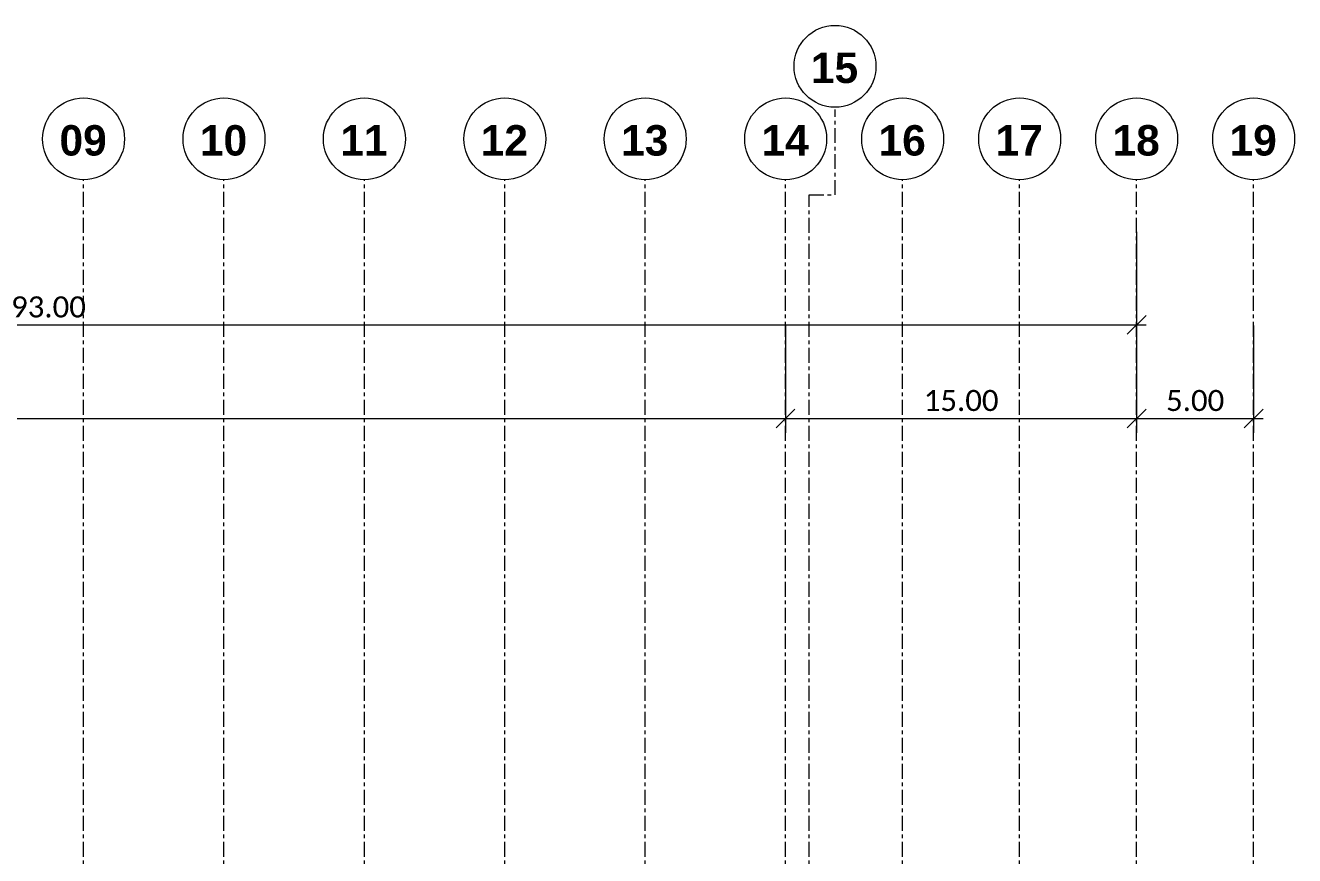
# Model space of a CAD drawing. Header units: metres. Extents: x 1156 to 2335, y -13 to 268.
# Drawn here: x 1284.2 to 1338.5, y 232.8 to 268.3 of the extents above; entities that cross this region are included whole.
import ezdxf

# ---------------------------------------------------------------- set-up
doc = ezdxf.new("R2010")
doc.units = ezdxf.units.M
doc.header["$LTSCALE"] = 0.05
doc.header["$PDMODE"] = 1
doc.linetypes.add('Grid Line', pattern=[0.022225, 0.0127, -0.003175, 0.003175, -0.003175])
doc.layers.get('0').update_dxf_attribs({"lineweight": 0})
doc.layers.get('Defpoints').update_dxf_attribs({"lineweight": 15})
for name, color, linetype, lineweight in [('#COTAS', 7, 'Continuous', 18), ('S-GRID-IDEN', 7, 'Continuous', 5), ('S-GRID-IDEN-1', 7, 'Continuous', 18)]:
    doc.layers.add(name, color=color, linetype=linetype, lineweight=lineweight)
doc.layers.add('S-GRID-1', color=7, linetype='Grid Line', lineweight=5, true_color=0x0080c0)
doc.styles.add('Arial_B', font='arialbd.ttf', dxfattribs={"height": 1.3})
doc.styles.add('Calibri', font='calibri.ttf', dxfattribs={"height": 0.9})
doc.dimstyles.new('_Linear__M_MM_1_8mm', dxfattribs={"dimscale": 0.3048, "dimtxt": 0.9, "dimasz": 2.624672, "dimexe": 2, "dimexo": 0.0625, "dimgap": 1, "dimtad": 1, "dimrnd": 0.001, "dimzin": 0, "dimdsep": 46, "dimtxsty": 'Calibri', "dimblk1": 'OBLIQUE', "dimblk2": 'OBLIQUE', "dimsah": 1, "dimcen": 0.09, "dimdle": 1.312336, "dimclrd": 1, "dimclre": 1, "dimclrt": 1, "dimazin": 0, "dimtfac": 1, "dimtix": 1, "dimtmove": 0, "dimatfit": 3, "dimfxl": 0.1, "dimtvp": 1, "dimtolj": 1, "dimtzin": 0, "dimlwd": 5, "dimlwe": 5, "dimarcsym": 2})

# ---------------------------------------------------------------- blocks, each defined once
blk = doc.blocks.new('Eixo - CABEÇA DE EIXO - PRETO-498843-Térreo Copiar 1')
at = {"layer": 'S-GRID-IDEN-1'}
blk.add_circle((0, 0), 0.0035, dxfattribs=at)
blk = doc.blocks.new('_OBLIQUE')
at = {"color": 0, "linetype": 'ByBlock'}
blk.add_line((-0.5, -0.5), (0.5, 0.5), dxfattribs=at)
blk = doc.blocks.new('*D1176')
at = {"layer": '#COTAS', "color": 1, "lineweight": 5, "transparency": 16777216}
for p, q in [((1238.702, 259.48), (1238.702, 254.889)), ((1331.702, 259.48), (1331.702, 254.889)), ((1238.302, 255.499), (1332.102, 255.499))]:
    blk.add_line(p, q, dxfattribs=at)
at = {"layer": 'Defpoints', "color": 0, "transparency": 16777216}
for p in [(1238.702, 259.499), (1331.702, 259.499), (1331.702, 255.499)]:
    blk.add_point(p, dxfattribs=at)
at = {"layer": '#COTAS', "color": 1, "lineweight": 5, "transparency": 16777216, "xscale": 0.8, "yscale": 0.8, "zscale": 0.8, "rotation": 180}
blk.add_blockref('_OBLIQUE', (1238.702, 255.499), dxfattribs=at)
at = {"layer": '#COTAS', "color": 1, "lineweight": 5, "transparency": 16777216, "xscale": 0.8, "yscale": 0.8, "zscale": 0.8}
blk.add_blockref('_OBLIQUE', (1331.702, 255.499), dxfattribs=at)
at = {"layer": '#COTAS', "color": 1, "transparency": 16777216, "insert": (1285.202, 256.265), "char_height": 0.9, "width": 3.87808, "attachment_point": 5, "style": 'Calibri'}
blk.add_mtext('\\A1;93.00', dxfattribs=at)
blk = doc.blocks.new('*D1184')
at = {"layer": '#COTAS', "color": 1, "lineweight": 5, "transparency": 16777216}
for p, q in [((1238.702, 255.48), (1238.702, 250.889)), ((1316.702, 255.48), (1316.702, 250.889)), ((1238.302, 251.499), (1317.102, 251.499))]:
    blk.add_line(p, q, dxfattribs=at)
at = {"layer": 'Defpoints', "color": 0, "transparency": 16777216}
for p in [(1238.702, 255.499), (1316.702, 255.499), (1316.702, 251.499)]:
    blk.add_point(p, dxfattribs=at)
at = {"layer": '#COTAS', "color": 1, "lineweight": 5, "transparency": 16777216, "xscale": 0.8, "yscale": 0.8, "zscale": 0.8, "rotation": 180}
blk.add_blockref('_OBLIQUE', (1238.702, 251.499), dxfattribs=at)
at = {"layer": '#COTAS', "color": 1, "lineweight": 5, "transparency": 16777216, "xscale": 0.8, "yscale": 0.8, "zscale": 0.8}
blk.add_blockref('_OBLIQUE', (1316.702, 251.499), dxfattribs=at)
at = {"layer": '#COTAS', "color": 1, "transparency": 16777216, "insert": (1277.702, 252.265), "char_height": 0.9, "width": 3.87808, "attachment_point": 5, "style": 'Calibri'}
blk.add_mtext('\\A1;78.00', dxfattribs=at)
blk = doc.blocks.new('*D1185')
at = {"layer": '#COTAS', "color": 1, "lineweight": 5, "transparency": 16777216}
for p, q in [((1316.702, 255.48), (1316.702, 250.889)), ((1331.702, 255.48), (1331.702, 250.889)), ((1316.302, 251.499), (1332.102, 251.499))]:
    blk.add_line(p, q, dxfattribs=at)
at = {"layer": 'Defpoints', "color": 0, "transparency": 16777216}
for p in [(1316.702, 255.499), (1331.702, 255.499), (1331.702, 251.499)]:
    blk.add_point(p, dxfattribs=at)
at = {"layer": '#COTAS', "color": 1, "lineweight": 5, "transparency": 16777216, "xscale": 0.8, "yscale": 0.8, "zscale": 0.8, "rotation": 180}
blk.add_blockref('_OBLIQUE', (1316.702, 251.499), dxfattribs=at)
at = {"layer": '#COTAS', "color": 1, "lineweight": 5, "transparency": 16777216, "xscale": 0.8, "yscale": 0.8, "zscale": 0.8}
blk.add_blockref('_OBLIQUE', (1331.702, 251.499), dxfattribs=at)
at = {"layer": '#COTAS', "color": 1, "transparency": 16777216, "insert": (1324.202, 252.265), "char_height": 0.9, "width": 3.87808, "attachment_point": 5, "style": 'Calibri'}
blk.add_mtext('\\A1;15.00', dxfattribs=at)
blk = doc.blocks.new('*D1186')
at = {"layer": '#COTAS', "color": 1, "lineweight": 5, "transparency": 16777216}
for p, q in [((1331.702, 255.48), (1331.702, 250.889)), ((1336.702, 255.48), (1336.702, 250.889)), ((1331.302, 251.499), (1337.102, 251.499))]:
    blk.add_line(p, q, dxfattribs=at)
at = {"layer": 'Defpoints', "color": 0, "transparency": 16777216}
for p in [(1331.702, 255.499), (1336.702, 255.499), (1336.702, 251.499)]:
    blk.add_point(p, dxfattribs=at)
at = {"layer": '#COTAS', "color": 1, "lineweight": 5, "transparency": 16777216, "xscale": 0.8, "yscale": 0.8, "zscale": 0.8, "rotation": 180}
blk.add_blockref('_OBLIQUE', (1331.702, 251.499), dxfattribs=at)
at = {"layer": '#COTAS', "color": 1, "lineweight": 5, "transparency": 16777216, "xscale": 0.8, "yscale": 0.8, "zscale": 0.8}
blk.add_blockref('_OBLIQUE', (1336.702, 251.499), dxfattribs=at)
at = {"layer": '#COTAS', "color": 1, "transparency": 16777216, "insert": (1334.202, 252.265), "char_height": 0.9, "width": 3.01346, "attachment_point": 5, "style": 'Calibri'}
blk.add_mtext('\\A1;5.00', dxfattribs=at)

msp = doc.modelspace()

# ---------------------------------------------------------------- linework, layer by layer
at = {"layer": 'S-GRID-1', "ltscale": 1000}
for p, q in [((1318.812, 261.055, 1.567), (1318.812, 264.716, 1.567)), ((1286.702, 138.31, 1.567), (1286.702, 261.704, 1.567)), ((1292.702, 138.31, 1.567), (1292.702, 261.704, 1.567)), ((1298.702, 138.31, 1.567), (1298.702, 261.704, 1.567)), ((1304.702, 138.31, 1.567), (1304.702, 261.704, 1.567)), ((1310.702, 138.31, 1.567), (1310.702, 261.704, 1.567)), ((1316.702, 138.31, 1.567), (1316.702, 261.704, 1.567)), ((1321.702, 138.31, 1.567), (1321.702, 261.704, 1.567)), ((1326.702, 138.31, 1.567), (1326.702, 261.704, 1.567)), ((1331.702, 138.31, 1.567), (1331.702, 261.704, 1.567)), ((1336.702, 138.31, 1.567), (1336.702, 261.704, 1.567)), ((1317.702, 138.31, 1.567), (1317.702, 261.055, 1.567)), ((1317.702, 261.055, 1.567), (1318.812, 261.055, 1.567))]:
    msp.add_line(p, q, dxfattribs=at)

# ---------------------------------------------------------------- block references
at = {"layer": 'S-GRID-IDEN', "xscale": 499.9999999999995, "yscale": 499.9999999999995, "zscale": 499.9999999999995}
for p in [(1318.812, 266.555, 1.567), (1286.702, 263.454, 1.567), (1292.702, 263.454, 1.567), (1298.702, 263.454, 1.567), (1304.702, 263.454, 1.567), (1310.702, 263.454, 1.567), (1316.702, 263.454, 1.567), (1321.702, 263.454, 1.567), (1326.702, 263.454, 1.567), (1331.702, 263.454, 1.567), (1336.702, 263.454, 1.567)]:
    msp.add_blockref('Eixo - CABEÇA DE EIXO - PRETO-498843-Térreo Copiar 1', p, dxfattribs=at)

# ---------------------------------------------------------------- texts
at = {"layer": 'S-GRID-IDEN', "char_height": 1.3, "width": 2.48523, "attachment_point": 1, "style": 'Arial_B'}
for s, insert in [('15', (1317.782, 267.14, 1.567)), ('09', (1285.672, 264.04, 1.567)), ('10', (1291.672, 264.04, 1.567)), ('11', (1297.672, 264.04, 1.567)), ('12', (1303.672, 264.04, 1.567)), ('13', (1309.672, 264.04, 1.567)), ('14', (1315.672, 264.04, 1.567)), ('16', (1320.672, 264.04, 1.567)), ('17', (1325.672, 264.04, 1.567)), ('18', (1330.672, 264.04, 1.567)), ('19', (1335.672, 264.04, 1.567))]:
    msp.add_mtext(s, dxfattribs=dict(at, insert=insert))

# ---------------------------------------------------------------- dimensions: what is measured, and where the dimension line sits
at = {"layer": '#COTAS'}
for base, p1, p2, override, picture, middle in [((1331.702, 255.499, 1.567), (1238.702, 259.499, 1.567), (1331.702, 259.499, 1.567), {"dimpost": '<>', "dimfxl": 93}, '*D1176', (1285.202, 256.265, 1.567)), ((1316.702, 251.499, 1.567), (1238.702, 255.499, 1.567), (1316.702, 255.499, 1.567), {"dimpost": '<>', "dimfxl": 78}, '*D1184', (1277.702, 252.265, 1.567)), ((1331.702, 251.499, 1.567), (1316.702, 255.499, 1.567), (1331.702, 255.499, 1.567), {"dimpost": '<>', "dimfxl": 15}, '*D1185', (1324.202, 252.265, 1.567)), ((1336.702, 251.499, 1.567), (1331.702, 255.499, 1.567), (1336.702, 255.499, 1.567), {"dimpost": '<>', "dimfxl": 5}, '*D1186', (1334.202, 252.265, 1.567))]:
    dim = msp.add_linear_dim(base=base, p1=p1, p2=p2, dimstyle='_Linear__M_MM_1_8mm', override=override, dxfattribs=at)
    dim.commit()
    dim.dimension.update_dxf_attribs({"geometry": picture, "text_midpoint": middle})

doc.saveas('drawing.dxf')
